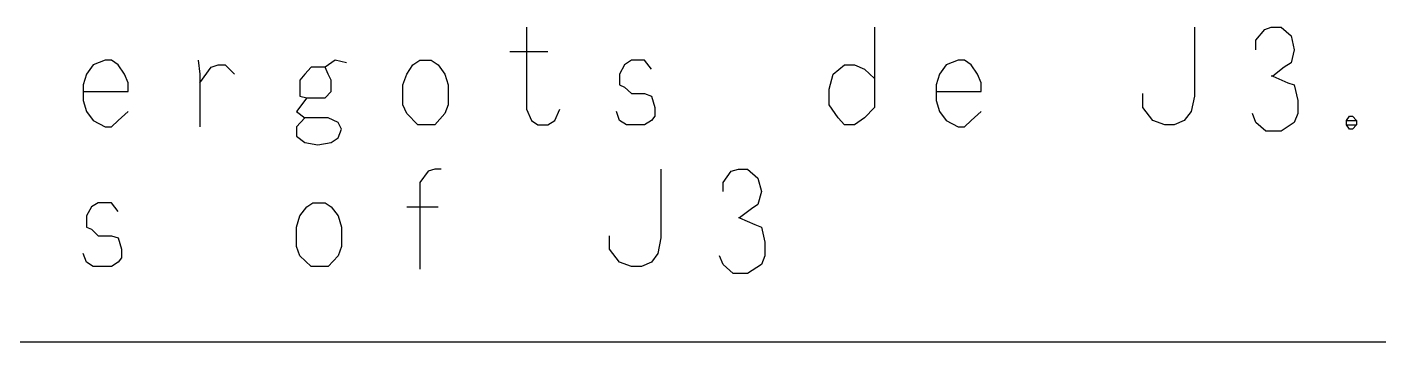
# Model space of a CAD drawing. Extents: x -228 to 961, y -124 to 716.
# Drawn here: x 364.9 to 419, y 250.3 to 262.8 of the extents above; entities that cross this region are included whole.
import ezdxf

# ---------------------------------------------------------------- set-up
doc = ezdxf.new("R2010")
doc.units = 0
doc.layers.add('1', color=1, linetype='CONTINUOUS')

msp = doc.modelspace()

# ---------------------------------------------------------------- linework, layer by layer
at = {"layer": '1'}
for p, q in [((384.8, 262.82), (384.8, 259.55)), ((398.65, 262.82), (398.65, 259.62)), ((411.38, 262.82), (411.38, 260.07)), ((414.18, 262.72), (414.43, 262.82)), ((414.43, 262.82), (414.83, 262.82)), ((414.83, 262.82), (415.23, 262.47)), ((413.83, 262.3), (414.18, 262.72)), ((413.83, 261.92), (413.83, 262.3)), ((415.23, 262.47), (415.35, 261.92)), ((384.13, 261.85), (385.65, 261.85)), ((415.35, 261.92), (415.23, 261.4)), ((367.55, 261.32), (367.28, 260.95)), ((368.03, 261.5), (367.55, 261.32)), ((368.28, 261.5), (368.03, 261.5)), ((368.55, 261.32), (368.28, 261.5)), ((368.8, 260.95), (368.55, 261.32)), ((371.73, 261.5), (371.8, 260.95)), ((371.8, 260.6), (372.25, 261.22)), ((372.25, 261.22), (372.53, 261.32)), ((372.53, 261.32), (372.8, 261.32)), ((372.8, 261.32), (373.18, 260.95)), ((376.23, 261.22), (375.98, 260.95)), ((376.78, 261.22), (376.23, 261.22)), ((377.18, 261.5), (376.78, 261.22)), ((376.9, 260.95), (376.78, 261.22)), ((377.63, 261.4), (377.18, 261.5)), ((380.03, 260.95), (380.28, 261.32)), ((380.28, 261.32), (380.55, 261.5)), ((380.55, 261.5), (381, 261.5)), ((381, 261.5), (381.28, 261.32)), ((381.28, 261.32), (381.55, 260.95)), ((388.7, 261.32), (388.5, 260.95)), ((388.98, 261.5), (388.7, 261.32)), ((389.5, 261.5), (388.98, 261.5)), ((389.78, 261.15), (389.5, 261.5)), ((397, 260.95), (397.45, 261.32)), ((397.45, 261.32), (397.85, 261.32)), ((397.85, 261.32), (398.25, 261.15)), ((401.5, 261.32), (401.23, 260.95)), ((401.98, 261.5), (401.5, 261.32)), ((402.23, 261.5), (401.98, 261.5)), ((402.5, 261.32), (402.23, 261.5)), ((402.75, 260.95), (402.5, 261.32)), ((414.95, 261.22), (414.5, 260.87)), ((415.23, 261.4), (414.95, 261.22)), ((367.28, 260.95), (367.15, 260.52)), ((368.95, 260.6), (368.8, 260.95)), ((371.8, 260.95), (371.8, 258.85)), ((375.98, 260.95), (375.78, 260.7)), ((375.78, 260.7), (375.78, 260.07)), ((377.03, 260.7), (376.9, 260.95)), ((377.03, 260.25), (377.03, 260.7)), ((379.88, 260.52), (380.03, 260.95)), ((381.55, 260.95), (381.68, 260.52)), ((388.5, 260.95), (388.5, 260.52)), ((396.85, 260.35), (397, 260.95)), ((398.25, 261.15), (398.65, 260.77)), ((401.23, 260.95), (401.1, 260.52)), ((402.9, 260.6), (402.75, 260.95)), ((414.5, 260.87), (414.43, 260.87)), ((414.5, 260.87), (415.1, 260.6)), ((367.15, 260.52), (367.15, 259.9)), ((367.15, 260.25), (368.95, 260.25)), ((368.95, 260.25), (368.95, 260.6)), ((376.78, 260), (377.03, 260.25)), ((379.88, 259.72), (379.88, 260.52)), ((381.68, 260.52), (381.68, 259.72)), ((388.5, 260.52), (388.7, 260.42)), ((388.7, 260.42), (388.98, 260.17)), ((388.98, 260.17), (389.5, 260.17)), ((389.5, 260.17), (389.78, 260.07)), ((396.85, 259.72), (396.85, 260.35)), ((401.1, 260.52), (401.1, 259.9)), ((401.1, 260.25), (402.9, 260.25)), ((402.9, 260.25), (402.9, 260.6)), ((409.33, 259.62), (409.33, 260.17)), ((415.1, 260.6), (415.35, 260.52)), ((415.35, 260.52), (415.5, 259.9)), ((367.15, 259.9), (367.28, 259.45)), ((376.05, 260), (375.65, 259.45)), ((375.78, 260.07), (376.05, 260)), ((376.05, 260), (376.78, 260)), ((380.03, 259.37), (379.88, 259.72)), ((381.68, 259.72), (381.55, 259.37)), ((389.78, 260.07), (389.9, 259.62)), ((389.9, 259.62), (389.9, 259.27)), ((397.2, 259.2), (396.85, 259.72)), ((398.65, 259.62), (398.25, 259.2)), ((401.1, 259.9), (401.23, 259.45)), ((409.73, 259.1), (409.33, 259.62)), ((411.38, 260.07), (411.25, 259.45)), ((415.5, 259.9), (415.5, 259.37)), ((367.28, 259.45), (367.55, 259.1)), ((367.55, 259.1), (368.03, 258.85)), ((368.28, 258.85), (368.55, 259.1)), ((368.55, 259.1), (368.95, 259.45)), ((375.65, 259.45), (375.98, 259.2)), ((375.98, 259.2), (375.65, 258.85)), ((376.9, 259.2), (375.98, 259.2)), ((377.3, 259.02), (376.9, 259.2)), ((377.43, 258.75), (377.3, 259.02)), ((380.48, 258.92), (380.03, 259.37)), ((381.55, 259.37), (381.15, 258.92)), ((384.8, 259.55), (385, 259.1)), ((385, 259.1), (385.25, 258.92)), ((385.65, 258.92), (385.93, 259.1)), ((385.93, 259.1), (386.13, 259.55)), ((388.5, 259.1), (388.38, 259.45)), ((388.78, 258.92), (388.5, 259.1)), ((389.78, 259.1), (389.5, 258.92)), ((389.9, 259.27), (389.78, 259.1)), ((397.45, 258.92), (397.2, 259.2)), ((398.25, 259.2), (397.85, 258.92)), ((401.23, 259.45), (401.5, 259.1)), ((401.5, 259.1), (401.98, 258.85)), ((402.23, 258.85), (402.5, 259.1)), ((402.5, 259.1), (402.9, 259.45)), ((410.2, 258.92), (409.73, 259.1)), ((410.98, 259.1), (410.58, 258.92)), ((411.25, 259.45), (410.98, 259.1)), ((413.83, 259.02), (413.7, 259.37)), ((414.23, 258.67), (413.83, 259.02)), ((415.35, 259.02), (414.83, 258.67)), ((415.5, 259.37), (415.35, 259.02)), ((417.43, 259.1), (417.55, 259.27)), ((417.43, 258.92), (417.43, 259.1)), ((417.43, 259.1), (417.83, 259.1)), ((417.55, 259.27), (417.68, 259.27)), ((417.68, 259.27), (417.83, 259.1)), ((417.83, 259.1), (417.83, 258.92)), ((368.03, 258.85), (368.28, 258.85)), ((375.65, 258.85), (375.65, 258.47)), ((377.3, 258.4), (377.43, 258.75)), ((381.15, 258.92), (380.48, 258.92)), ((385.25, 258.92), (385.65, 258.92)), ((389.5, 258.92), (388.78, 258.92)), ((397.85, 258.92), (397.45, 258.92)), ((401.98, 258.85), (402.23, 258.85)), ((410.58, 258.92), (410.2, 258.92)), ((414.83, 258.67), (414.23, 258.67)), ((417.55, 258.75), (417.43, 258.92)), ((417.43, 258.92), (417.83, 258.92)), ((417.68, 258.75), (417.55, 258.75)), ((417.83, 258.92), (417.68, 258.75)), ((375.65, 258.47), (375.98, 258.22)), ((375.98, 258.22), (376.5, 258.12)), ((376.5, 258.12), (377.03, 258.22)), ((377.03, 258.22), (377.3, 258.4)), ((380.88, 257.07), (380.55, 256.62)), ((381.15, 257.15), (380.88, 257.07)), ((381.4, 257.15), (381.15, 257.15)), ((390.15, 257.15), (390.15, 254.42)), ((392.63, 256.62), (392.95, 257.07)), ((392.95, 257.07), (393.23, 257.15)), ((393.23, 257.15), (393.6, 257.15)), ((393.6, 257.15), (394, 256.8)), ((380.55, 256.62), (380.55, 253.17)), ((392.63, 256.27), (392.63, 256.62)), ((394, 256.8), (394.15, 256.27)), ((367.75, 255.82), (367.48, 255.65)), ((368.28, 255.82), (367.75, 255.82)), ((368.55, 255.47), (368.28, 255.82)), ((376.05, 255.65), (376.3, 255.82)), ((376.3, 255.82), (376.78, 255.82)), ((376.78, 255.82), (377.03, 255.65)), ((394.15, 256.27), (394, 255.75)), ((367.48, 255.65), (367.28, 255.3)), ((367.28, 255.3), (367.28, 254.85)), ((375.65, 254.85), (375.78, 255.3)), ((375.78, 255.3), (376.05, 255.65)), ((377.03, 255.65), (377.3, 255.3)), ((377.3, 255.3), (377.43, 254.85)), ((380.03, 255.65), (381.28, 255.65)), ((393.75, 255.57), (393.28, 255.22)), ((394, 255.75), (393.75, 255.57)), ((367.28, 254.85), (367.48, 254.77)), ((367.48, 254.77), (367.75, 254.5)), ((375.65, 254.07), (375.65, 254.85)), ((377.43, 254.85), (377.43, 254.07)), ((393.28, 255.22), (393.23, 255.22)), ((393.28, 255.22), (393.88, 254.95)), ((393.88, 254.95), (394.15, 254.85)), ((394.15, 254.85), (394.28, 254.25)), ((367.75, 254.5), (368.28, 254.5)), ((368.28, 254.5), (368.55, 254.42)), ((368.55, 254.42), (368.68, 253.97)), ((388.1, 253.97), (388.1, 254.5)), ((390.15, 254.42), (390.03, 253.8)), ((394.28, 254.25), (394.28, 253.7)), ((367.28, 253.45), (367.15, 253.8)), ((368.68, 253.62), (368.55, 253.45)), ((368.68, 253.97), (368.68, 253.62)), ((375.78, 253.7), (375.65, 254.07)), ((376.23, 253.27), (375.78, 253.7)), ((377.3, 253.7), (376.9, 253.27)), ((377.43, 254.07), (377.3, 253.7)), ((388.5, 253.45), (388.1, 253.97)), ((390.03, 253.8), (389.78, 253.45)), ((392.63, 253.35), (392.48, 253.7)), ((394.28, 253.7), (394.15, 253.35)), ((367.55, 253.27), (367.28, 253.45)), ((368.28, 253.27), (367.55, 253.27)), ((368.55, 253.45), (368.28, 253.27)), ((376.9, 253.27), (376.23, 253.27)), ((388.98, 253.27), (388.5, 253.45)), ((389.38, 253.27), (388.98, 253.27)), ((389.78, 253.45), (389.38, 253.27)), ((393.03, 253), (392.63, 253.35)), ((394.15, 253.35), (393.6, 253)), ((393.6, 253), (393.03, 253)), ((295, 250.27), (419, 250.27))]:
    msp.add_line(p, q, dxfattribs=at)

doc.saveas('drawing.dxf')
